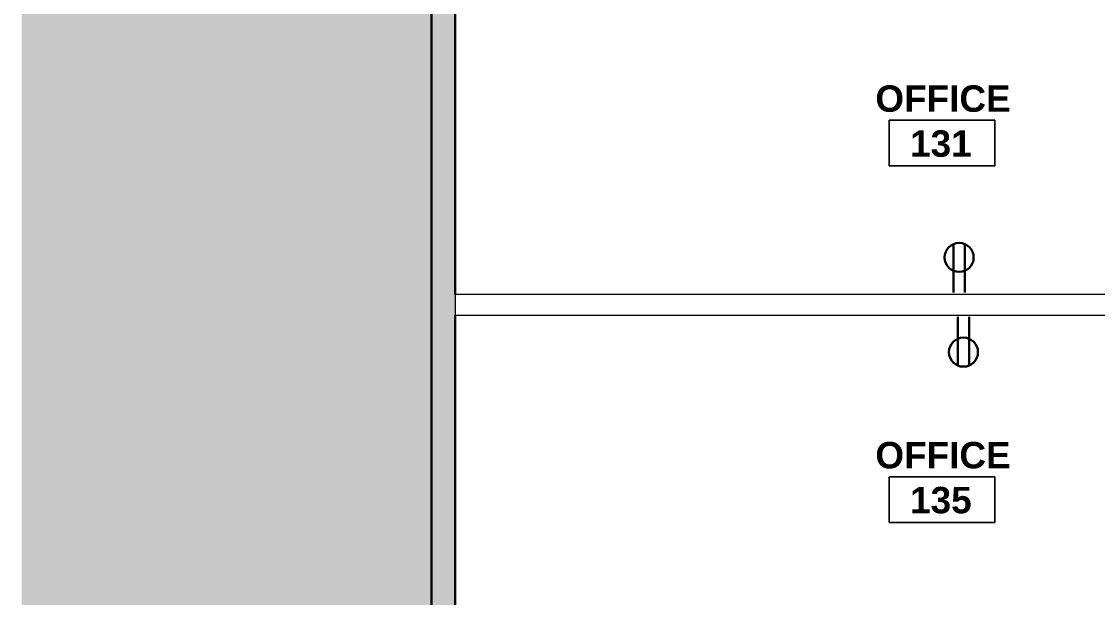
# Model space of a CAD drawing. Header units: inches. Extents: x 587 to 1284, y 1170 to 2052.
# Drawn here: x 587.2 to 770.5, y 1612 to 1710 of the extents above; entities that cross this region are included whole.
import ezdxf

# ---------------------------------------------------------------- set-up
doc = ezdxf.new("R2010")
doc.units = ezdxf.units.IN
doc.header["$MEASUREMENT"] = 0
for name, color, linetype, lineweight in [('A-ANNO-NOTE', 131, 'Continuous', 9), ('A-AREA-IDEN', 2, 'Continuous', 9), ('A-DETL', 90, 'Continuous', 9), ('A-DETL-GENF', 92, 'Continuous', 9), ('A-WALL', 113, 'Continuous', 18), ('A-WALL-PATT', 111, 'Continuous', 18), ('I-WALL', 2, 'Continuous', 18)]:
    doc.layers.add(name, color=color, linetype=linetype, lineweight=lineweight)
doc.styles.add('Swis721 Lt BT_B', font='', dxfattribs={"height": 4.5})
doc.styles.get('Swis721 Lt BT_B').set_extended_font_data('Swis721 Lt BT', bold=True)

# ---------------------------------------------------------------- blocks, each defined once
blk = doc.blocks.new('Room Tag - Room Name and Number-3379422-Level 07  POWER _ SIGNAL')
at = {"layer": 'A-AREA-IDEN'}
for p, q in [((-0.1881, -0.1636), (-0.1881, -0.0018)), ((-0.1881, -0.0018), (0.1869, -0.0018)), ((0.1869, -0.0018), (-0.1881, -0.0018)), ((-0.1881, -0.0018), (-0.1881, -0.1636)), ((0.1869, -0.0018), (0.1869, -0.1636)), ((0.1869, -0.1636), (0.1869, -0.0018)), ((0.1869, -0.1636), (-0.1881, -0.1636)), ((-0.1881, -0.1636), (0.1869, -0.1636))]:
    blk.add_line(p, q, dxfattribs=at)

msp = doc.modelspace()

# ---------------------------------------------------------------- hatches: boundary and pattern name
at = {"layer": 'A-DETL-GENF'}
h = msp.add_hatch(color=9, dxfattribs=at)
h.paths.add_polyline_path([(762.11, 1170.48), (762.11, 1234.9), (657.09, 1234.9), (657.09, 1243.27), (656.34, 1243.27), (656.34, 1244.77), (657.09, 1244.77), (657.07, 1281.02), (656.34, 1281.02), (656.34, 1282.52), (657.09, 1282.52), (657.09, 2035.5), (587.24, 2035.5), (587.24, 1170.48), (761.4, 1170.48)], flags=0)
h.paths.add_polyline_path([(1196.79, 1305.78), (1283.87, 1305.78), (1283.87, 1348.53), (1238.5, 1348.53), (1238.5, 1352.53), (1283.87, 1352.53), (1283.87, 1754), (1133, 1754), (1133, 1352.53), (1200, 1352.53), (1200, 1348.53), (1133, 1348.53), (1133, 1305.78), (1153.25, 1305.78)], flags=0)
h.paths.add_polyline_path([(1205, 1757.5), (1283.87, 1757.5), (1283.87, 1978.4), (1282.89, 1979.37), (1283.25, 1979.7), (1283.36, 1979.63), (1283.47, 1979.6), (1283.54, 1979.59), (1283.65, 1979.61), (1283.7, 1979.64), (1283.69, 1979.64), (1283.54, 1979.61), (1283.48, 1979.61), (1283.35, 1979.65), (1283.26, 1979.71), (1283.22, 1979.75), (1274.9, 1988.07), (1275.61, 1988.78), (1283.87, 1980.52), (1283.87, 1993.4), (1275.68, 1989.23), (1275.23, 1990.12), (1283.87, 1994.52), (1283.87, 2035.5), (1205, 2035.5), (1205, 1829.31), (1279, 1829.31), (1279, 1828.81), (1205, 1828.81)], flags=0)
h.paths.add_polyline_path([(1268.52, 1975.25), (1266.74, 1976.16), (1267.76, 1978.17), (1268.19, 1977.94), (1268.15, 1977.85), (1268.15, 1977.72), (1268.17, 1977.61), (1268.2, 1977.55), (1268.26, 1977.48), (1268.7, 1977.25), (1268.89, 1977.28), (1268.97, 1977.32), (1269.04, 1977.38), (1269.1, 1977.45), (1269.11, 1977.48), (1269.54, 1977.26), (1268.7, 1975.62)], flags=0)
h.paths.add_polyline_path([(1268.7, 1977.26), (1268.24, 1977.51), (1268.17, 1977.66), (1268.16, 1977.74), (1268.17, 1977.85), (1268.19, 1977.9), (1268.26, 1978.04), (1273.56, 1988.45), (1274.45, 1988), (1269.03, 1977.39), (1268.9, 1977.3), (1268.84, 1977.28), (1268.7, 1977.26)], flags=0)
h.paths.add_polyline_path([(1273.35, 1988.86), (1261.6, 1990.73), (1261.47, 1990.83), (1261.41, 1990.91), (1261.37, 1991.01), (1261.37, 1991.01), (1261.45, 1991.51), (1261.57, 1991.63), (1261.62, 1991.65), (1261.76, 1991.69), (1261.79, 1991.69), (1261.93, 1991.68), (1273.51, 1989.85)], flags=0)
h.paths.add_polyline_path([(1273.83, 1990.17), (1271.99, 2001.94), (1272.03, 2002.06), (1272.09, 2002.16), (1272.17, 2002.22), (1272.18, 2002.23), (1272.67, 2002.31), (1272.83, 2002.23), (1272.85, 2002.21), (1272.92, 2002.13), (1272.97, 2001.98), (1272.98, 2001.93), (1274.82, 1990.33)], flags=0)
h.paths.add_polyline_path([(1261.62, 1990.21), (1259.4, 1990.56), (1259.71, 1992.54), (1261.93, 1992.19), (1261.86, 1991.71), (1261.68, 1991.7), (1261.58, 1991.66), (1261.51, 1991.6), (1261.45, 1991.52), (1261.44, 1991.5), (1261.37, 1990.97), (1261.44, 1990.84), (1261.5, 1990.78), (1261.53, 1990.76), (1261.67, 1990.69), (1261.7, 1990.69), (1261.62, 1990.21)], flags=0)
h.paths.add_polyline_path([(1271.49, 2001.74), (1271.14, 2003.97), (1273.12, 2004.28), (1273.47, 2002.06), (1272.99, 2001.98), (1272.92, 2002.15), (1272.88, 2002.2), (1272.79, 2002.28), (1272.71, 2002.31), (1272.65, 2002.32), (1272.15, 2002.23), (1272.04, 2002.12), (1272, 2002.04), (1271.97, 2001.94), (1271.97, 2001.92), (1271.97, 2001.82), (1271.95, 2001.82)], flags=0)
at = {"layer": 'A-WALL-PATT', "lineweight": 9}
h = msp.add_hatch(color=7, dxfattribs=at)
h.paths.add_polyline_path([(661.09, 1234.9), (661.09, 1243.65), (657.09, 1243.65), (657.09, 1234.9), (660.87, 1234.9)], flags=0)
h.paths.add_polyline_path([(657.09, 1282.15), (661.09, 1282.15), (661.09, 2035.43), (657.09, 2035.43), (657.09, 1284.02)], flags=0)

# ---------------------------------------------------------------- linework, layer by layer
at = {"layer": 'A-ANNO-NOTE', "lineweight": 30}
for p, q in [((745.97, 1663.89), (745.97, 1672.15)), ((745.97, 1663.89), (745.97, 1672.15)), ((747.89, 1663.89), (747.89, 1672.15)), ((746.72, 1659.74), (746.72, 1651.47)), ((748.63, 1659.74), (748.63, 1651.47)), ((748.63, 1659.74), (748.63, 1651.47))]:
    msp.add_line(p, q, dxfattribs=at)
for centre in [(746.93, 1669.87), (747.67, 1653.75)]:
    msp.add_circle(centre, 2.47, dxfattribs=at)
at = {"layer": 'A-DETL'}
msp.add_line((657.09, 1234.9), (657.09, 2035.5), dxfattribs=at)
at = {"layer": 'A-WALL', "color": 8, "lineweight": 30}
for p, q in [((657.09, 2035.43), (657.09, 1282.15)), ((661.09, 1663.56), (661.09, 1784.63)), ((661.09, 1539), (661.09, 1660.06))]:
    msp.add_line(p, q, dxfattribs=at)
at = {"layer": 'A-WALL'}
msp.add_line((661.09, 1663.56), (661.09, 1660.06), dxfattribs=at)
at = {"layer": 'I-WALL'}
for p, q in [((829, 1663.56), (661.09, 1663.56)), ((661.09, 1660.06), (829, 1660.06))]:
    msp.add_line(p, q, dxfattribs=at)

# ---------------------------------------------------------------- block references
at = {"layer": 'A-AREA-IDEN', "xscale": 47.99999999999997, "yscale": 47.99999999999997, "zscale": 47.99999999999997}
for p in [(744.03, 1693.31), (744.03, 1632.63)]:
    msp.add_blockref('Room Tag - Room Name and Number-3379422-Level 07  POWER _ SIGNAL', p, dxfattribs=at)

# ---------------------------------------------------------------- texts
at = {"layer": 'A-AREA-IDEN', "char_height": 4.5, "attachment_point": 1, "style": 'Swis721 Lt BT_B'}
for s, insert, width in [('OFFICE', (732.66, 1699.15), 27.4215), ('131', (738.58, 1691.5), 12.726), ('OFFICE', (732.66, 1638.47), 27.4215), ('135', (738.58, 1630.82), 12.726)]:
    msp.add_mtext(s, dxfattribs=dict(at, insert=insert, width=width))

doc.saveas('drawing.dxf')
